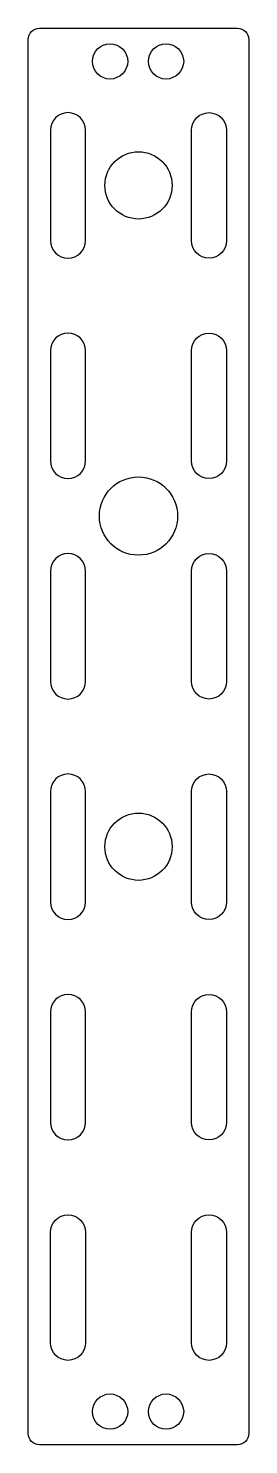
# Model space of a CAD drawing. Header units: millimetres. Extents: x -20 to 0, y -128 to 0.
import ezdxf

# ---------------------------------------------------------------- set-up
doc = ezdxf.new("R2010")
doc.units = ezdxf.units.MM
doc.layers.get('0').update_dxf_attribs({"linetype": 'CONTINUOUS'})

msp = doc.modelspace()

# ---------------------------------------------------------------- linework, layer by layer
for points in [[(-19, -128.5, -0.414214), (-20, -127.5), (-20, -1, -0.414214), (-19, 0), (-1, 0, -0.414214), (0, -1), (0, -127.5, -0.414214), (-1, -128.5)], [(-14.8, -19.25), (-14.8, -9.25, 1), (-18, -9.25), (-18, -19.25, 1)], [(-2, -19.25, -1), (-5.2, -19.25), (-5.2, -9.25, -1), (-2, -9.25)], [(-14.8, -39.25), (-14.8, -29.25, 1), (-18, -29.25), (-18, -39.25, 1)], [(-2, -39.25, -1), (-5.2, -39.25), (-5.2, -29.25, -1), (-2, -29.25)], [(-14.8, -59.25), (-14.8, -49.25, 1), (-18, -49.25), (-18, -59.25, 1)], [(-2, -59.25, -1), (-5.2, -59.25), (-5.2, -49.25, -1), (-2, -49.25)], [(-14.8, -79.25), (-14.8, -69.25, 1), (-18, -69.25), (-18, -79.25, 1)], [(-2, -79.25, -1), (-5.2, -79.25), (-5.2, -69.25, -1), (-2, -69.25)], [(-14.8, -99.25), (-14.8, -89.25, 1), (-18, -89.25), (-18, -99.25, 1)], [(-2, -99.25, -1), (-5.2, -99.25), (-5.2, -89.25, -1), (-2, -89.25)], [(-14.8, -119.25, -1), (-18, -119.25), (-18, -109.25, -1), (-14.8, -109.25)], [(-2, -119.25, -1), (-5.2, -119.25), (-5.2, -109.25, -1), (-2, -109.25)]]:
    msp.add_lwpolyline(points, format="xyb", close=True)
for centre, radius in [((-12.58, -3), 1.6), ((-7.5, -3), 1.6), ((-10, -14.25), 3.05), ((-10, -44.25), 3.55), ((-10, -74.25), 3.05), ((-12.58, -125.5), 1.6), ((-7.5, -125.5), 1.6)]:
    msp.add_circle(centre, radius)

doc.saveas('drawing.dxf')
